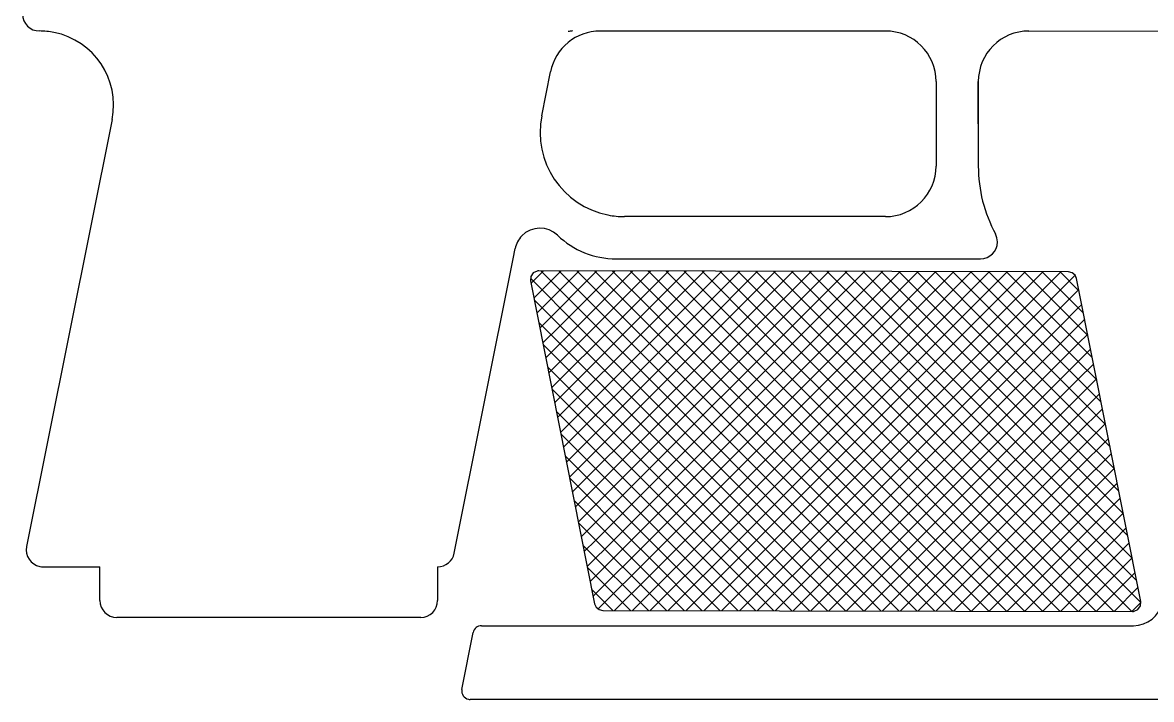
# Model space of a CAD drawing. Header units: millimetres. Extents: x -301 to 112, y -144 to 143.
# Drawn here: x -91.4 to 42.4, y -143.9 to -63.7 of the extents above; entities that cross this region are included whole.
import ezdxf

# ---------------------------------------------------------------- set-up
doc = ezdxf.new("R2010")
doc.units = ezdxf.units.MM
doc.header["$MEASUREMENT"] = 0
doc.layers.add('#Layer_1', color=7, linetype='Continuous')
doc.layers.add('Default', color=7, linetype='Continuous')

msp = doc.modelspace()

# ---------------------------------------------------------------- linework, layer by layer
at = {"layer": '#Layer_1', "lineweight": 25}
for points in [[(-80.7509, -75.2202), (-80.7509, -75.2202), (-90.874, -125.8355), (-90.874, -125.8355)], [(-88.9127, -128.2278), (-88.9127, -128.2278), (-82.192, -128.2278), (-82.192, -128.2278)]]:
    msp.add_open_spline(points, degree=3, dxfattribs=at)
at = {"layer": 'Default', "lineweight": 25}
for points in [[(-91.3525, -62.7279), (-91.3525, -63.8324), (-90.4568, -64.7278), (-89.3523, -64.7278)], [(-22.9398, -64.7316), (-25.7968, -64.7316), (-28.2566, -66.7483), (-28.8168, -69.5499)], [(-26.2126, -64.7278), (-26.3932, -64.7278), (-26.5727, -64.7522), (-26.7463, -64.8001)], [(10.8472, -64.7292), (10.8472, -64.7292), (-22.9398, -64.7316), (-22.9398, -64.7316)], [(10.8475, -64.7292), (10.8475, -64.7292), (10.8472, -64.7292), (10.8472, -64.7292)], [(16.8475, -70.7291), (16.8475, -67.4153), (14.1614, -64.7292), (10.8475, -64.7292)], [(10.8499, -64.7292), (10.8499, -64.7292), (10.8475, -64.7292), (10.8475, -64.7292)], [(27.8477, -64.7288), (24.5338, -64.7288), (21.8474, -67.4153), (21.8474, -70.7291)], [(27.8477, -64.7288), (27.8477, -64.7288), (103.8475, -64.7278), (103.8475, -64.7278)], [(-29.86, -74.7668), (-29.86, -74.7668), (-28.8168, -69.5499), (-28.8168, -69.5499)], [(-29.86, -74.7668), (-29.86, -74.7668), (-28.8168, -69.5499), (-28.8168, -69.5499)], [(16.8475, -70.7291), (16.8475, -70.7291), (16.8475, -80.7279), (16.8475, -80.7279)], [(21.8474, -75.7283), (21.8474, -75.7283), (21.8474, -70.7291), (21.8474, -70.7291)], [(21.8474, -70.7291), (21.8474, -70.7291), (21.8474, -80.7279), (21.8474, -80.7279)], [(10.8475, -86.7278), (14.1614, -86.7278), (16.8475, -84.0413), (16.8475, -80.7279)], [(21.8474, -80.7279), (21.8474, -83.5384), (22.544, -86.3051), (23.8741, -88.7811)], [(10.8475, -86.7278), (10.8475, -86.7278), (-20.0542, -86.7278), (-20.0542, -86.7278)], [(-27.9869, -88.9347), (-26.1241, -90.7269), (-23.6395, -91.7277), (-21.0543, -91.7277)], [(-33.2524, -91.7277), (-33.2524, -91.7277), (-33.0084, -90.5085), (-33.0084, -90.5085)], [(-40.2307, -126.62), (-40.2307, -126.62), (-33.2524, -91.7277), (-33.2524, -91.7277)], [(-21.0543, -91.7277), (-21.0543, -91.7277), (21.8818, -91.7277), (21.8818, -91.7277)], [(21.8818, -91.7277), (21.8818, -91.7277), (22.1123, -91.7277), (22.1123, -91.7277)], [(-42.192, -128.2278), (-41.2388, -128.2278), (-40.4178, -127.5549), (-40.2307, -126.62)], [(-82.192, -132.2279), (-82.192, -132.2279), (-82.192, -128.2278), (-82.192, -128.2278)], [(-42.192, -128.2278), (-42.192, -128.2278), (-42.192, -132.2279), (-42.192, -132.2279)], [(-82.192, -132.2279), (-82.192, -133.3324), (-81.2966, -134.2278), (-80.1921, -134.2278)], [(-44.1919, -134.2278), (-43.0874, -134.2278), (-42.192, -133.3324), (-42.192, -132.2279)], [(40.2335, -135.2151), (41.8816, -135.2151), (43.3007, -134.052), (43.6242, -132.4356)], [(-44.1919, -134.2278), (-44.1919, -134.2278), (-80.1921, -134.2278), (-80.1921, -134.2278)], [(-39.3226, -142.7526), (-39.3226, -142.7526), (-37.9759, -136.0192), (-37.9759, -136.0192)], [(-36.9954, -135.2151), (-37.4723, -135.2151), (-37.8826, -135.5517), (-37.9759, -136.0192)], [(-36.9954, -135.2151), (-36.9954, -135.2151), (40.2335, -135.2151), (40.2335, -135.2151)], [(99.7682, -143.9488), (99.7682, -143.9488), (-38.3421, -143.9488), (-38.3421, -143.9488)]]:
    msp.add_open_spline(points, degree=3, dxfattribs=at)
for points, knots in [([(-80.7509, -75.2202), (-79.8008, -70.4694), (-82.8817, -65.8481), (-87.6321, -64.898), (-87.6321, -64.898), (-88.1985, -64.785), (-88.7745, -64.7278), (-89.3523, -64.7278)], [0, 0, 0, 0, 0.33333333, 0.33333333, 0.33333333, 0.33333333, 1, 1, 1, 1]), ([(-29.86, -74.7668), (-30.9431, -80.1821), (-27.4312, -85.4504), (-22.0155, -86.5335), (-22.0155, -86.5335), (-21.3699, -86.6627), (-20.7129, -86.7278), (-20.0542, -86.7278)], [0, 0, 0, 0, 0.33333333, 0.33333333, 0.33333333, 0.33333333, 1, 1, 1, 1]), ([(-27.9869, -88.9347), (-29.181, -87.7862), (-31.0802, -87.8227), (-32.2288, -89.0168), (-32.2288, -89.0168), (-32.6257, -89.4295), (-32.8961, -89.9469), (-33.0084, -90.5085)], [0, 0, 0, 0, 0.33333333, 0.33333333, 0.33333333, 0.33333333, 1, 1, 1, 1]), ([(22.1123, -91.7277), (23.2171, -91.7277), (24.1125, -90.8323), (24.1125, -89.7278), (24.1125, -89.7278), (24.1125, -89.3974), (24.0305, -89.0722), (23.8741, -88.7811)], [0, 0, 0, 0, 0.33333333, 0.33333333, 0.33333333, 0.33333333, 1, 1, 1, 1]), ([(-30.201, -93.1571), (-30.201, -93.1571), (32.5168, -93.2663), (32.5168, -93.2663), (32.5168, -93.2663), (32.5168, -93.2663), (32.9619, -93.3715), (32.9619, -93.3715), (32.9619, -93.3715), (32.9619, -93.3715), (33.3067, -93.6553), (33.3067, -93.6553), (33.3067, -93.6553), (33.3067, -93.6553), (33.4959, -94.0717), (33.4959, -94.0717), (33.4959, -94.0717), (33.4959, -94.0717), (41.0775, -132.3278), (41.0775, -132.3278), (41.0775, -132.3278), (41.0775, -132.3278), (41.0417, -132.8493), (41.0417, -132.8493), (41.0417, -132.8493), (41.0417, -132.8493), (40.7596, -133.271), (40.7596, -133.271), (40.7596, -133.271), (40.7596, -133.271), (40.291, -133.5029), (40.291, -133.5029), (40.291, -133.5029), (40.291, -133.5029), (40.226, -133.5137), (40.226, -133.5137), (40.226, -133.5137), (40.226, -133.5137), (40.1606, -133.5201), (40.1606, -133.5201), (40.1606, -133.5201), (40.1606, -133.5201), (40.0947, -133.5222), (40.0947, -133.5222), (40.0947, -133.5222), (40.0947, -133.5222), (-22.6225, -133.413), (-22.6225, -133.413), (-22.6225, -133.413), (-22.6225, -133.413), (-23.0678, -133.3075), (-23.0678, -133.3075), (-23.0678, -133.3075), (-23.0678, -133.3075), (-23.4128, -133.0236), (-23.4128, -133.0236), (-23.4128, -133.0236), (-23.4128, -133.0236), (-23.6019, -132.6072), (-23.6019, -132.6072), (-23.6019, -132.6072), (-23.6019, -132.6072), (-31.1839, -94.3515), (-31.1839, -94.3515), (-31.1839, -94.3515), (-31.1839, -94.3515), (-31.148, -93.8297), (-31.148, -93.8297), (-31.148, -93.8297), (-31.148, -93.8297), (-30.8658, -93.4079), (-30.8658, -93.4079), (-30.8658, -93.4079), (-30.8658, -93.4079), (-30.3974, -93.176), (-30.3974, -93.176), (-30.3974, -93.176), (-30.3974, -93.176), (-30.3324, -93.1652), (-30.3324, -93.1652), (-30.3324, -93.1652), (-30.3324, -93.1652), (-30.267, -93.1589), (-30.267, -93.1589), (-30.267, -93.1589), (-30.267, -93.1589), (-30.201, -93.1571), (-30.201, -93.1571)], [0, 0, 0, 0, 0.04347826, 0.04347826, 0.04347826, 0.04347826, 0.08695652, 0.08695652, 0.08695652, 0.08695652, 0.13043478, 0.13043478, 0.13043478, 0.13043478, 0.17391304, 0.17391304, 0.17391304, 0.17391304, 0.2173913, 0.2173913, 0.2173913, 0.2173913, 0.26086957, 0.26086957, 0.26086957, 0.26086957, 0.30434783, 0.30434783, 0.30434783, 0.30434783, 0.34782609, 0.34782609, 0.34782609, 0.34782609, 0.39130435, 0.39130435, 0.39130435, 0.39130435, 0.43478261, 0.43478261, 0.43478261, 0.43478261, 0.47826087, 0.47826087, 0.47826087, 0.47826087, 0.52173913, 0.52173913, 0.52173913, 0.52173913, 0.56521739, 0.56521739, 0.56521739, 0.56521739, 0.60869565, 0.60869565, 0.60869565, 0.60869565, 0.65217391, 0.65217391, 0.65217391, 0.65217391, 0.69565217, 0.69565217, 0.69565217, 0.69565217, 0.73913043, 0.73913043, 0.73913043, 0.73913043, 0.7826087, 0.7826087, 0.7826087, 0.7826087, 0.82608696, 0.82608696, 0.82608696, 0.82608696, 0.86956522, 0.86956522, 0.86956522, 0.86956522, 0.91304348, 0.91304348, 0.91304348, 0.91304348, 1, 1, 1, 1]), ([(-90.874, -125.8355), (-91.0907, -126.9186), (-90.3882, -127.9722), (-89.3051, -128.1888), (-89.3051, -128.1888), (-89.1759, -128.2147), (-89.0447, -128.2278), (-88.9127, -128.2278)], [0, 0, 0, 0, 0.33333333, 0.33333333, 0.33333333, 0.33333333, 1, 1, 1, 1]), ([(-39.3226, -142.7526), (-39.4311, -143.2942), (-39.0797, -143.821), (-38.5382, -143.9292), (-38.5382, -143.9292), (-38.4738, -143.9422), (-38.4079, -143.9488), (-38.3421, -143.9488)], [0, 0, 0, 0, 0.33333333, 0.33333333, 0.33333333, 0.33333333, 1, 1, 1, 1])]:
    msp.add_open_spline(points, degree=3, knots=knots, dxfattribs=at)
at = {"layer": 'Default', "color": 250, "lineweight": 9}
for points in [[(-29.6574, -93.158), (-29.6574, -93.158), (-31.1288, -94.6294), (-31.1288, -94.6294)], [(-27.5445, -93.1617), (-27.5445, -93.1617), (-30.7787, -96.3959), (-30.7787, -96.3959)], [(-25.4314, -93.1654), (-25.4314, -93.1654), (-30.4286, -98.1625), (-30.4286, -98.1625)], [(-29.9612, -93.1575), (-29.9612, -93.1575), (-23.459, -99.6597), (-23.459, -99.6597)], [(-23.3184, -93.1691), (-23.3184, -93.1691), (-29.8091, -99.6597), (-29.8091, -99.6597)], [(-27.8408, -93.1612), (-27.8408, -93.1612), (-21.3423, -99.6597), (-21.3423, -99.6597)], [(-21.2057, -93.1728), (-21.2057, -93.1728), (-27.6925, -99.6597), (-27.6925, -99.6597)], [(-25.7205, -93.1649), (-25.7205, -93.1649), (-19.2256, -99.6597), (-19.2256, -99.6597)], [(-19.0924, -93.1764), (-19.0924, -93.1764), (-25.5756, -99.6597), (-25.5756, -99.6597)], [(-23.6001, -93.1686), (-23.6001, -93.1686), (-17.109, -99.6597), (-17.109, -99.6597)], [(-17.109, -93.3094), (-17.109, -93.3094), (-23.459, -99.6597), (-23.459, -99.6597)], [(-21.48, -93.1723), (-21.48, -93.1723), (-17.109, -97.5433), (-17.109, -97.5433)], [(-19.3596, -93.176), (-19.3596, -93.176), (-17.109, -95.4266), (-17.109, -95.4266)], [(-17.2393, -93.1797), (-17.2393, -93.1797), (-17.109, -93.31), (-17.109, -93.31)], [(-16.979, -93.1801), (-16.979, -93.1801), (-17.109, -93.3101), (-17.109, -93.3101)], [(-14.8661, -93.1838), (-14.8661, -93.1838), (-17.109, -95.4267), (-17.109, -95.4267)], [(-12.7532, -93.1875), (-12.7532, -93.1875), (-17.109, -97.5433), (-17.109, -97.5433)], [(-10.6404, -93.1912), (-10.6404, -93.1912), (-17.109, -99.6597), (-17.109, -99.6597)], [(-17.109, -93.3094), (-17.109, -93.3094), (-10.759, -99.6597), (-10.759, -99.6597)], [(-15.1183, -93.1834), (-15.1183, -93.1834), (-8.6423, -99.6597), (-8.6423, -99.6597)], [(-8.5274, -93.1948), (-8.5274, -93.1948), (-14.9923, -99.6597), (-14.9923, -99.6597)], [(-12.9981, -93.1871), (-12.9981, -93.1871), (-6.5256, -99.6597), (-6.5256, -99.6597)], [(-6.4144, -93.1985), (-6.4144, -93.1985), (-12.8756, -99.6597), (-12.8756, -99.6597)], [(-10.8781, -93.1907), (-10.8781, -93.1907), (-4.409, -99.6597), (-4.409, -99.6597)], [(-4.3015, -93.2022), (-4.3015, -93.2022), (-10.759, -99.6597), (-10.759, -99.6597)], [(-8.7576, -93.1944), (-8.7576, -93.1944), (-2.2923, -99.6597), (-2.2923, -99.6597)], [(-2.1885, -93.2059), (-2.1885, -93.2059), (-8.6423, -99.6597), (-8.6423, -99.6597)], [(-6.6372, -93.1981), (-6.6372, -93.1981), (-0.1755, -99.6597), (-0.1755, -99.6597)], [(-0.0754, -93.2095), (-0.0754, -93.2095), (-6.5256, -99.6597), (-6.5256, -99.6597)], [(-4.5168, -93.2018), (-4.5168, -93.2018), (1.9411, -99.6597), (1.9411, -99.6597)], [(2.0375, -93.2132), (2.0375, -93.2132), (-4.409, -99.6597), (-4.409, -99.6597)], [(-2.3964, -93.2055), (-2.3964, -93.2055), (4.0578, -99.6597), (4.0578, -99.6597)], [(4.1503, -93.2169), (4.1503, -93.2169), (-2.2923, -99.6597), (-2.2923, -99.6597)], [(-0.2761, -93.2092), (-0.2761, -93.2092), (6.1744, -99.6597), (6.1744, -99.6597)], [(6.2636, -93.2206), (6.2636, -93.2206), (-0.1755, -99.6597), (-0.1755, -99.6597)], [(1.8443, -93.2129), (1.8443, -93.2129), (8.2911, -99.6597), (8.2911, -99.6597)], [(8.2911, -93.3094), (8.2911, -93.3094), (1.9411, -99.6597), (1.9411, -99.6597)], [(3.9644, -93.2166), (3.9644, -93.2166), (8.2911, -97.5433), (8.2911, -97.5433)], [(6.0848, -93.2203), (6.0848, -93.2203), (8.2911, -95.4266), (8.2911, -95.4266)], [(8.205, -93.224), (8.205, -93.224), (8.2911, -93.3101), (8.2911, -93.3101)], [(8.3769, -93.2242), (8.3769, -93.2242), (8.2911, -93.3101), (8.2911, -93.3101)], [(10.4898, -93.2279), (10.4898, -93.2279), (8.2911, -95.4266), (8.2911, -95.4266)], [(12.6028, -93.2316), (12.6028, -93.2316), (8.2911, -97.5433), (8.2911, -97.5433)], [(14.7156, -93.2353), (14.7156, -93.2353), (8.2911, -99.6597), (8.2911, -99.6597)], [(8.2911, -93.3095), (8.2911, -93.3095), (14.6411, -99.6597), (14.6411, -99.6597)], [(10.3261, -93.2276), (10.3261, -93.2276), (16.7578, -99.6597), (16.7578, -99.6597)], [(16.8286, -93.239), (16.8286, -93.239), (10.4078, -99.6597), (10.4078, -99.6597)], [(12.4461, -93.2313), (12.4461, -93.2313), (18.8744, -99.6597), (18.8744, -99.6597)], [(18.9415, -93.2427), (18.9415, -93.2427), (12.5244, -99.6597), (12.5244, -99.6597)], [(14.5663, -93.235), (14.5663, -93.235), (20.9911, -99.6597), (20.9911, -99.6597)], [(21.0545, -93.2463), (21.0545, -93.2463), (14.6411, -99.6597), (14.6411, -99.6597)], [(16.6867, -93.2387), (16.6867, -93.2387), (23.1078, -99.6597), (23.1078, -99.6597)], [(23.1675, -93.25), (23.1675, -93.25), (16.7578, -99.6597), (16.7578, -99.6597)], [(18.8072, -93.2424), (18.8072, -93.2424), (25.2246, -99.6597), (25.2246, -99.6597)], [(25.2805, -93.2537), (25.2805, -93.2537), (18.8744, -99.6597), (18.8744, -99.6597)], [(20.9277, -93.2461), (20.9277, -93.2461), (27.3413, -99.6597), (27.3413, -99.6597)], [(27.3935, -93.2574), (27.3935, -93.2574), (20.9911, -99.6597), (20.9911, -99.6597)], [(23.048, -93.2498), (23.048, -93.2498), (29.458, -99.6597), (29.458, -99.6597)], [(29.5063, -93.2611), (29.5063, -93.2611), (23.1078, -99.6597), (23.1078, -99.6597)], [(25.1683, -93.2535), (25.1683, -93.2535), (31.5746, -99.6597), (31.5746, -99.6597)], [(31.6196, -93.2647), (31.6196, -93.2647), (25.2246, -99.6597), (25.2246, -99.6597)], [(27.2887, -93.2572), (27.2887, -93.2572), (33.6913, -99.6597), (33.6913, -99.6597)], [(29.4089, -93.2609), (29.4089, -93.2609), (33.6913, -97.5433), (33.6913, -97.5433)], [(31.5292, -93.2646), (31.5292, -93.2646), (33.6913, -95.4267), (33.6913, -95.4267)], [(-31.1646, -94.0708), (-31.1646, -94.0708), (-25.5756, -99.6597), (-25.5756, -99.6597)], [(33.3188, -93.6819), (33.3188, -93.6819), (27.3413, -99.6597), (27.3413, -99.6597)], [(-17.109, -95.4261), (-17.109, -95.4261), (-21.3423, -99.6597), (-21.3423, -99.6597)], [(-17.109, -95.4263), (-17.109, -95.4263), (-12.8756, -99.6597), (-12.8756, -99.6597)], [(8.2911, -95.4261), (8.2911, -95.4261), (4.0578, -99.6597), (4.0578, -99.6597)], [(8.2911, -95.4263), (8.2911, -95.4263), (12.5244, -99.6597), (12.5244, -99.6597)], [(33.6913, -95.4261), (33.6913, -95.4261), (29.458, -99.6597), (29.458, -99.6597)], [(33.7523, -95.3656), (33.7523, -95.3656), (33.6913, -95.4266), (33.6913, -95.4266)], [(33.6913, -95.4263), (33.6913, -95.4263), (33.7824, -95.5174), (33.7824, -95.5174)], [(-30.7348, -96.6174), (-30.7348, -96.6174), (-27.6925, -99.6597), (-27.6925, -99.6597)], [(-17.109, -97.5428), (-17.109, -97.5428), (-19.2256, -99.6597), (-19.2256, -99.6597)], [(-17.109, -97.543), (-17.109, -97.543), (-14.9923, -99.6597), (-14.9923, -99.6597)], [(8.2911, -97.5428), (8.2911, -97.5428), (6.1744, -99.6597), (6.1744, -99.6597)], [(8.2911, -97.543), (8.2911, -97.543), (10.4078, -99.6597), (10.4078, -99.6597)], [(33.6913, -97.5428), (33.6913, -97.5428), (31.5746, -99.6597), (31.5746, -99.6597)], [(34.1024, -97.1322), (34.1024, -97.1322), (33.6913, -97.5433), (33.6913, -97.5433)], [(33.6913, -97.543), (33.6913, -97.543), (34.3056, -98.1573), (34.3056, -98.1573)], [(34.4525, -98.8985), (34.4525, -98.8985), (33.6913, -99.6597), (33.6913, -99.6597)], [(-30.2117, -99.2571), (-30.2117, -99.2571), (-29.8091, -99.6597), (-29.8091, -99.6597)], [(-29.8091, -99.6597), (-29.8091, -99.6597), (-30.0785, -99.9291), (-30.0785, -99.9291)], [(-29.8091, -99.6597), (-29.8091, -99.6597), (-17.109, -112.3604), (-17.109, -112.3604)], [(-27.6925, -99.6597), (-27.6925, -99.6597), (-29.7284, -101.6956), (-29.7284, -101.6956)], [(-25.5756, -99.6597), (-25.5756, -99.6597), (-29.3782, -103.4623), (-29.3782, -103.4623)], [(-23.459, -99.6597), (-23.459, -99.6597), (-29.0281, -105.2289), (-29.0281, -105.2289)], [(-21.3423, -99.6597), (-21.3423, -99.6597), (-28.678, -106.9954), (-28.678, -106.9954)], [(-19.2256, -99.6597), (-19.2256, -99.6597), (-28.3279, -108.762), (-28.3279, -108.762)], [(-17.109, -99.6597), (-17.109, -99.6597), (-27.9778, -110.5284), (-27.9778, -110.5284)], [(-27.6925, -99.6597), (-27.6925, -99.6597), (-17.109, -110.2437), (-17.109, -110.2437)], [(-25.5756, -99.6597), (-25.5756, -99.6597), (-17.109, -108.1267), (-17.109, -108.1267)], [(-23.459, -99.6597), (-23.459, -99.6597), (-17.109, -106.0102), (-17.109, -106.0102)], [(-21.3423, -99.6597), (-21.3423, -99.6597), (-17.109, -103.8936), (-17.109, -103.8936)], [(-19.2256, -99.6597), (-19.2256, -99.6597), (-17.109, -101.7768), (-17.109, -101.7768)], [(-17.109, -99.6597), (-17.109, -99.6597), (8.2911, -125.0597), (8.2911, -125.0597)], [(8.2911, -99.6597), (8.2911, -99.6597), (-17.109, -125.0597), (-17.109, -125.0597)], [(6.1744, -99.6597), (6.1744, -99.6597), (-17.109, -122.9433), (-17.109, -122.9433)], [(4.0578, -99.6597), (4.0578, -99.6597), (-17.109, -120.8267), (-17.109, -120.8267)], [(1.9411, -99.6597), (1.9411, -99.6597), (-17.109, -118.7101), (-17.109, -118.7101)], [(-0.1755, -99.6597), (-0.1755, -99.6597), (-17.109, -116.5932), (-17.109, -116.5932)], [(-2.2923, -99.6597), (-2.2923, -99.6597), (-17.109, -114.4765), (-17.109, -114.4765)], [(-4.409, -99.6597), (-4.409, -99.6597), (-17.109, -112.3602), (-17.109, -112.3602)], [(-6.5256, -99.6597), (-6.5256, -99.6597), (-17.109, -110.2436), (-17.109, -110.2436)], [(-8.6423, -99.6597), (-8.6423, -99.6597), (-17.109, -108.1271), (-17.109, -108.1271)], [(-10.759, -99.6597), (-10.759, -99.6597), (-17.109, -106.0102), (-17.109, -106.0102)], [(-12.8756, -99.6597), (-12.8756, -99.6597), (-17.109, -103.8933), (-17.109, -103.8933)], [(-14.9923, -99.6597), (-14.9923, -99.6597), (-17.109, -101.7766), (-17.109, -101.7766)], [(-14.9923, -99.6597), (-14.9923, -99.6597), (8.2911, -122.9433), (8.2911, -122.9433)], [(-12.8756, -99.6597), (-12.8756, -99.6597), (8.2911, -120.8266), (8.2911, -120.8266)], [(-10.759, -99.6597), (-10.759, -99.6597), (8.2911, -118.7101), (8.2911, -118.7101)], [(-8.6423, -99.6597), (-8.6423, -99.6597), (8.2911, -116.593), (8.2911, -116.593)], [(-6.5256, -99.6597), (-6.5256, -99.6597), (8.2911, -114.4767), (8.2911, -114.4767)], [(-4.409, -99.6597), (-4.409, -99.6597), (8.2911, -112.3604), (8.2911, -112.3604)], [(-2.2923, -99.6597), (-2.2923, -99.6597), (8.2911, -110.2436), (8.2911, -110.2436)], [(-0.1755, -99.6597), (-0.1755, -99.6597), (8.2911, -108.1267), (8.2911, -108.1267)], [(1.9411, -99.6597), (1.9411, -99.6597), (8.2911, -106.0103), (8.2911, -106.0103)], [(4.0578, -99.6597), (4.0578, -99.6597), (8.2911, -103.8936), (8.2911, -103.8936)], [(6.1744, -99.6597), (6.1744, -99.6597), (8.2911, -101.7768), (8.2911, -101.7768)], [(8.2911, -99.6597), (8.2911, -99.6597), (33.6913, -125.0597), (33.6913, -125.0597)], [(33.6913, -99.6597), (33.6913, -99.6597), (8.2911, -125.0597), (8.2911, -125.0597)], [(31.5746, -99.6597), (31.5746, -99.6597), (8.2911, -122.9433), (8.2911, -122.9433)], [(29.458, -99.6597), (29.458, -99.6597), (8.2911, -120.8266), (8.2911, -120.8266)], [(27.3413, -99.6597), (27.3413, -99.6597), (8.2911, -118.7101), (8.2911, -118.7101)], [(25.2246, -99.6597), (25.2246, -99.6597), (8.2911, -116.5932), (8.2911, -116.5932)], [(23.1078, -99.6597), (23.1078, -99.6597), (8.2911, -114.4765), (8.2911, -114.4765)], [(20.9911, -99.6597), (20.9911, -99.6597), (8.2911, -112.3602), (8.2911, -112.3602)], [(18.8744, -99.6597), (18.8744, -99.6597), (8.2911, -110.2435), (8.2911, -110.2435)], [(16.7578, -99.6597), (16.7578, -99.6597), (8.2911, -108.1271), (8.2911, -108.1271)], [(14.6411, -99.6597), (14.6411, -99.6597), (8.2911, -106.0101), (8.2911, -106.0101)], [(12.5244, -99.6597), (12.5244, -99.6597), (8.2911, -103.8933), (8.2911, -103.8933)], [(10.4078, -99.6597), (10.4078, -99.6597), (8.2911, -101.7766), (8.2911, -101.7766)], [(10.4078, -99.6597), (10.4078, -99.6597), (33.6913, -122.9433), (33.6913, -122.9433)], [(12.5244, -99.6597), (12.5244, -99.6597), (33.6913, -120.8267), (33.6913, -120.8267)], [(14.6411, -99.6597), (14.6411, -99.6597), (33.6913, -118.7101), (33.6913, -118.7101)], [(16.7578, -99.6597), (16.7578, -99.6597), (33.6913, -116.593), (33.6913, -116.593)], [(18.8744, -99.6597), (18.8744, -99.6597), (33.6913, -114.4767), (33.6913, -114.4767)], [(20.9911, -99.6597), (20.9911, -99.6597), (33.6913, -112.3604), (33.6913, -112.3604)], [(23.1078, -99.6597), (23.1078, -99.6597), (33.6913, -110.2437), (33.6913, -110.2437)], [(25.2246, -99.6597), (25.2246, -99.6597), (33.6913, -108.1267), (33.6913, -108.1267)], [(27.3413, -99.6597), (27.3413, -99.6597), (33.6913, -106.0103), (33.6913, -106.0103)], [(29.458, -99.6597), (29.458, -99.6597), (33.6913, -103.8936), (33.6913, -103.8936)], [(31.5746, -99.6597), (31.5746, -99.6597), (33.6913, -101.7768), (33.6913, -101.7768)], [(33.6913, -99.6597), (33.6913, -99.6597), (34.8287, -100.7971), (34.8287, -100.7971)], [(34.8026, -100.6652), (34.8026, -100.6652), (33.6913, -101.7766), (33.6913, -101.7766)], [(-29.6885, -101.897), (-29.6885, -101.897), (-17.109, -114.4766), (-17.109, -114.4766)], [(-17.109, -101.7764), (-17.109, -101.7764), (-27.6277, -112.295), (-27.6277, -112.295)], [(-17.109, -101.7764), (-17.109, -101.7764), (6.1744, -125.0597), (6.1744, -125.0597)], [(8.2911, -101.7764), (8.2911, -101.7764), (-14.9923, -125.0597), (-14.9923, -125.0597)], [(8.2911, -101.7764), (8.2911, -101.7764), (31.5746, -125.0597), (31.5746, -125.0597)], [(33.6913, -101.7764), (33.6913, -101.7764), (10.4078, -125.0597), (10.4078, -125.0597)], [(33.6913, -101.7764), (33.6913, -101.7764), (35.3519, -103.437), (35.3519, -103.437)], [(35.1527, -102.4318), (35.1527, -102.4318), (33.6913, -103.8933), (33.6913, -103.8933)], [(-17.109, -103.893), (-17.109, -103.893), (-27.2776, -114.0615), (-27.2776, -114.0615)], [(-17.109, -103.8929), (-17.109, -103.8929), (4.0578, -125.0597), (4.0578, -125.0597)], [(8.2911, -103.893), (8.2911, -103.893), (-12.8756, -125.0597), (-12.8756, -125.0597)], [(8.2911, -103.893), (8.2911, -103.893), (29.458, -125.0597), (29.458, -125.0597)], [(33.6913, -103.8929), (33.6913, -103.8929), (12.5244, -125.0597), (12.5244, -125.0597)], [(33.6913, -103.893), (33.6913, -103.893), (35.875, -106.0767), (35.875, -106.0767)], [(35.5028, -104.1985), (35.5028, -104.1985), (33.6913, -106.0101), (33.6913, -106.0101)], [(-29.1653, -104.5369), (-29.1653, -104.5369), (-17.109, -116.593), (-17.109, -116.593)], [(-17.109, -106.0097), (-17.109, -106.0097), (-26.9274, -115.8281), (-26.9274, -115.8281)], [(-17.109, -106.0096), (-17.109, -106.0096), (1.9411, -125.0597), (1.9411, -125.0597)], [(8.2911, -106.0096), (8.2911, -106.0096), (-10.759, -125.0597), (-10.759, -125.0597)], [(8.2911, -106.0096), (8.2911, -106.0096), (27.3413, -125.0597), (27.3413, -125.0597)], [(33.6913, -106.0096), (33.6913, -106.0096), (14.6411, -125.0597), (14.6411, -125.0597)], [(35.8529, -105.9653), (35.8529, -105.9653), (33.6913, -108.1271), (33.6913, -108.1271)], [(33.6913, -106.0097), (33.6913, -106.0097), (36.3982, -108.7166), (36.3982, -108.7166)], [(-28.6421, -107.1768), (-28.6421, -107.1768), (-17.109, -118.71), (-17.109, -118.71)], [(-17.109, -108.1263), (-17.109, -108.1263), (-26.5773, -117.5946), (-26.5773, -117.5946)], [(-17.109, -108.1265), (-17.109, -108.1265), (-0.1755, -125.0597), (-0.1755, -125.0597)], [(8.2911, -108.1263), (8.2911, -108.1263), (-8.6423, -125.0597), (-8.6423, -125.0597)], [(8.2911, -108.1265), (8.2911, -108.1265), (25.2246, -125.0597), (25.2246, -125.0597)], [(33.6913, -108.1263), (33.6913, -108.1263), (16.7578, -125.0597), (16.7578, -125.0597)], [(36.203, -107.7316), (36.203, -107.7316), (33.6913, -110.2435), (33.6913, -110.2435)], [(33.6913, -108.1265), (33.6913, -108.1265), (36.9214, -111.3565), (36.9214, -111.3565)], [(36.5531, -109.4982), (36.5531, -109.4982), (33.6913, -112.3602), (33.6913, -112.3602)], [(-28.1189, -109.8167), (-28.1189, -109.8167), (-17.109, -120.8266), (-17.109, -120.8266)], [(-17.109, -110.2431), (-17.109, -110.2431), (-26.2272, -119.3612), (-26.2272, -119.3612)], [(-17.109, -110.2432), (-17.109, -110.2432), (-2.2923, -125.0597), (-2.2923, -125.0597)], [(8.2911, -110.243), (8.2911, -110.243), (-6.5256, -125.0597), (-6.5256, -125.0597)], [(8.2911, -110.2432), (8.2911, -110.2432), (23.1078, -125.0597), (23.1078, -125.0597)], [(33.6913, -110.243), (33.6913, -110.243), (18.8744, -125.0597), (18.8744, -125.0597)], [(33.6913, -110.2432), (33.6913, -110.2432), (37.4446, -113.9964), (37.4446, -113.9964)], [(36.9032, -111.2646), (36.9032, -111.2646), (33.6913, -114.4765), (33.6913, -114.4765)], [(-27.5956, -112.4566), (-27.5956, -112.4566), (-17.109, -122.9433), (-17.109, -122.9433)], [(-17.109, -112.3597), (-17.109, -112.3597), (-25.8771, -121.1277), (-25.8771, -121.1277)], [(-17.109, -112.3599), (-17.109, -112.3599), (-4.409, -125.0597), (-4.409, -125.0597)], [(8.2911, -112.3597), (8.2911, -112.3597), (-4.409, -125.0597), (-4.409, -125.0597)], [(8.2911, -112.3599), (8.2911, -112.3599), (20.9911, -125.0597), (20.9911, -125.0597)], [(33.6913, -112.3597), (33.6913, -112.3597), (20.9911, -125.0597), (20.9911, -125.0597)], [(33.6913, -112.3599), (33.6913, -112.3599), (37.9677, -116.6363), (37.9677, -116.6363)], [(37.2533, -113.0312), (37.2533, -113.0312), (33.6913, -116.5932), (33.6913, -116.5932)], [(-17.109, -114.476), (-17.109, -114.476), (-25.527, -122.8942), (-25.527, -122.8942)], [(-17.109, -114.4761), (-17.109, -114.4761), (-6.5256, -125.0597), (-6.5256, -125.0597)], [(8.2911, -114.476), (8.2911, -114.476), (-2.2923, -125.0597), (-2.2923, -125.0597)], [(8.2911, -114.4762), (8.2911, -114.4762), (18.8744, -125.0597), (18.8744, -125.0597)], [(33.6913, -114.476), (33.6913, -114.476), (23.1078, -125.0597), (23.1078, -125.0597)], [(33.6913, -114.4762), (33.6913, -114.4762), (38.4909, -119.2759), (38.4909, -119.2759)], [(37.6034, -114.7979), (37.6034, -114.7979), (33.6913, -118.71), (33.6913, -118.71)], [(-27.0725, -115.0963), (-27.0725, -115.0963), (-17.109, -125.0597), (-17.109, -125.0597)], [(-17.109, -116.593), (-17.109, -116.593), (-25.1768, -124.6609), (-25.1768, -124.6609)], [(-17.109, -116.5926), (-17.109, -116.5926), (-8.6423, -125.0597), (-8.6423, -125.0597)], [(8.2911, -116.593), (8.2911, -116.593), (-0.1755, -125.0597), (-0.1755, -125.0597)], [(8.2911, -116.5926), (8.2911, -116.5926), (16.7578, -125.0597), (16.7578, -125.0597)], [(33.6913, -116.593), (33.6913, -116.593), (25.2246, -125.0597), (25.2246, -125.0597)], [(37.9535, -116.5644), (37.9535, -116.5644), (33.6913, -120.8266), (33.6913, -120.8266)], [(33.6913, -116.5926), (33.6913, -116.5926), (39.014, -121.9155), (39.014, -121.9155)], [(-26.5493, -117.7361), (-26.5493, -117.7361), (-19.2256, -125.0597), (-19.2256, -125.0597)], [(-17.109, -118.7094), (-17.109, -118.7094), (-23.459, -125.0597), (-23.459, -125.0597)], [(-17.109, -118.7094), (-17.109, -118.7094), (-10.759, -125.0597), (-10.759, -125.0597)], [(8.2911, -118.7094), (8.2911, -118.7094), (1.9411, -125.0597), (1.9411, -125.0597)], [(8.2911, -118.7095), (8.2911, -118.7095), (14.6411, -125.0597), (14.6411, -125.0597)], [(33.6913, -118.7094), (33.6913, -118.7094), (27.3413, -125.0597), (27.3413, -125.0597)], [(38.3036, -118.331), (38.3036, -118.331), (33.6913, -122.9433), (33.6913, -122.9433)], [(33.6913, -118.7095), (33.6913, -118.7095), (39.5372, -124.5556), (39.5372, -124.5556)], [(38.6537, -120.0974), (38.6537, -120.0974), (33.6913, -125.0597), (33.6913, -125.0597)], [(-26.0261, -120.3759), (-26.0261, -120.3759), (-21.3423, -125.0597), (-21.3423, -125.0597)], [(-17.109, -120.8261), (-17.109, -120.8261), (-21.3423, -125.0597), (-21.3423, -125.0597)], [(-17.109, -120.8263), (-17.109, -120.8263), (-12.8756, -125.0597), (-12.8756, -125.0597)], [(8.2911, -120.8261), (8.2911, -120.8261), (4.0578, -125.0597), (4.0578, -125.0597)], [(8.2911, -120.8263), (8.2911, -120.8263), (12.5244, -125.0597), (12.5244, -125.0597)], [(33.6913, -120.8261), (33.6913, -120.8261), (29.458, -125.0597), (29.458, -125.0597)], [(33.6913, -120.8263), (33.6913, -120.8263), (37.9246, -125.0597), (37.9246, -125.0597)], [(-17.109, -122.9428), (-17.109, -122.9428), (-19.2256, -125.0597), (-19.2256, -125.0597)], [(-17.109, -122.943), (-17.109, -122.943), (-14.9923, -125.0597), (-14.9923, -125.0597)], [(8.2911, -122.9428), (8.2911, -122.9428), (6.1744, -125.0597), (6.1744, -125.0597)], [(8.2911, -122.943), (8.2911, -122.943), (10.4078, -125.0597), (10.4078, -125.0597)], [(33.6913, -122.9428), (33.6913, -122.9428), (31.5746, -125.0597), (31.5746, -125.0597)], [(33.6913, -122.943), (33.6913, -122.943), (35.808, -125.0597), (35.808, -125.0597)], [(39.0038, -121.864), (39.0038, -121.864), (35.808, -125.0597), (35.808, -125.0597)], [(-25.5029, -123.0158), (-25.5029, -123.0158), (-23.459, -125.0597), (-23.459, -125.0597)], [(39.3539, -123.6305), (39.3539, -123.6305), (37.9246, -125.0597), (37.9246, -125.0597)], [(-24.9797, -125.6556), (-24.9797, -125.6556), (-17.2132, -133.4224), (-17.2132, -133.4224)], [(-23.459, -125.0597), (-23.459, -125.0597), (-24.8267, -126.4274), (-24.8267, -126.4274)], [(-21.3423, -125.0597), (-21.3423, -125.0597), (-24.4766, -128.194), (-24.4766, -128.194)], [(-19.2256, -125.0597), (-19.2256, -125.0597), (-24.1265, -129.9606), (-24.1265, -129.9606)], [(-17.109, -125.0597), (-17.109, -125.0597), (-23.7763, -131.727), (-23.7763, -131.727)], [(-23.459, -125.0597), (-23.459, -125.0597), (-17.109, -131.4102), (-17.109, -131.4102)], [(-21.3423, -125.0597), (-21.3423, -125.0597), (-17.109, -129.2936), (-17.109, -129.2936)], [(-19.2256, -125.0597), (-19.2256, -125.0597), (-17.109, -127.1768), (-17.109, -127.1768)], [(-17.109, -125.0597), (-17.109, -125.0597), (-8.7315, -133.4372), (-8.7315, -133.4372)], [(-10.759, -125.0597), (-10.759, -125.0597), (-17.109, -131.4102), (-17.109, -131.4102)], [(-12.8756, -125.0597), (-12.8756, -125.0597), (-17.109, -129.2933), (-17.109, -129.2933)], [(-14.9923, -125.0597), (-14.9923, -125.0597), (-17.109, -127.1766), (-17.109, -127.1766)], [(-8.6423, -125.0597), (-8.6423, -125.0597), (-17.0047, -133.4228), (-17.0047, -133.4228)], [(-14.9923, -125.0597), (-14.9923, -125.0597), (-6.6112, -133.4409), (-6.6112, -133.4409)], [(-6.5256, -125.0597), (-6.5256, -125.0597), (-14.892, -133.4265), (-14.892, -133.4265)], [(-12.8756, -125.0597), (-12.8756, -125.0597), (-4.4908, -133.4446), (-4.4908, -133.4446)], [(-4.409, -125.0597), (-4.409, -125.0597), (-12.7791, -133.4301), (-12.7791, -133.4301)], [(-10.759, -125.0597), (-10.759, -125.0597), (-2.3706, -133.4482), (-2.3706, -133.4482)], [(-2.2923, -125.0597), (-2.2923, -125.0597), (-10.6664, -133.4338), (-10.6664, -133.4338)], [(-8.6423, -125.0597), (-8.6423, -125.0597), (-0.25, -133.4519), (-0.25, -133.4519)], [(-0.1755, -125.0597), (-0.1755, -125.0597), (-8.5533, -133.4375), (-8.5533, -133.4375)], [(-6.5256, -125.0597), (-6.5256, -125.0597), (1.8702, -133.4556), (1.8702, -133.4556)], [(1.9411, -125.0597), (1.9411, -125.0597), (-6.4402, -133.4412), (-6.4402, -133.4412)], [(-4.409, -125.0597), (-4.409, -125.0597), (3.9902, -133.4593), (3.9902, -133.4593)], [(4.0578, -125.0597), (4.0578, -125.0597), (-4.3273, -133.4448), (-4.3273, -133.4448)], [(-2.2923, -125.0597), (-2.2923, -125.0597), (6.1106, -133.463), (6.1106, -133.463)], [(6.1744, -125.0597), (6.1744, -125.0597), (-2.2144, -133.4485), (-2.2144, -133.4485)], [(-0.1755, -125.0597), (-0.1755, -125.0597), (8.2311, -133.4667), (8.2311, -133.4667)], [(8.2911, -125.0597), (8.2911, -125.0597), (-0.1014, -133.4522), (-0.1014, -133.4522)], [(1.9411, -125.0597), (1.9411, -125.0597), (8.2911, -131.4103), (8.2911, -131.4103)], [(4.0578, -125.0597), (4.0578, -125.0597), (8.2911, -129.2936), (8.2911, -129.2936)], [(6.1744, -125.0597), (6.1744, -125.0597), (8.2911, -127.1768), (8.2911, -127.1768)], [(8.2911, -125.0597), (8.2911, -125.0597), (16.713, -133.4815), (16.713, -133.4815)], [(14.6411, -125.0597), (14.6411, -125.0597), (8.2911, -131.4101), (8.2911, -131.4101)], [(12.5244, -125.0597), (12.5244, -125.0597), (8.2911, -129.2933), (8.2911, -129.2933)], [(10.4078, -125.0597), (10.4078, -125.0597), (8.2911, -127.1766), (8.2911, -127.1766)], [(16.7578, -125.0597), (16.7578, -125.0597), (8.3513, -133.4669), (8.3513, -133.4669)], [(10.4078, -125.0597), (10.4078, -125.0597), (18.8333, -133.4852), (18.8333, -133.4852)], [(18.8744, -125.0597), (18.8744, -125.0597), (10.4639, -133.4706), (10.4639, -133.4706)], [(12.5244, -125.0597), (12.5244, -125.0597), (20.9535, -133.4889), (20.9535, -133.4889)], [(20.9911, -125.0597), (20.9911, -125.0597), (12.5768, -133.4743), (12.5768, -133.4743)], [(14.6411, -125.0597), (14.6411, -125.0597), (23.0739, -133.4926), (23.0739, -133.4926)], [(23.1078, -125.0597), (23.1078, -125.0597), (14.6896, -133.478), (14.6896, -133.478)], [(16.7578, -125.0597), (16.7578, -125.0597), (25.1945, -133.4963), (25.1945, -133.4963)], [(25.2246, -125.0597), (25.2246, -125.0597), (16.8027, -133.4816), (16.8027, -133.4816)], [(18.8744, -125.0597), (18.8744, -125.0597), (27.3146, -133.5), (27.3146, -133.5)], [(27.3413, -125.0597), (27.3413, -125.0597), (18.9158, -133.4853), (18.9158, -133.4853)], [(20.9911, -125.0597), (20.9911, -125.0597), (29.4348, -133.5037), (29.4348, -133.5037)], [(29.458, -125.0597), (29.458, -125.0597), (21.0287, -133.489), (21.0287, -133.489)], [(23.1078, -125.0597), (23.1078, -125.0597), (31.5551, -133.5074), (31.5551, -133.5074)], [(31.5746, -125.0597), (31.5746, -125.0597), (23.1416, -133.4927), (23.1416, -133.4927)], [(25.2246, -125.0597), (25.2246, -125.0597), (33.6757, -133.5111), (33.6757, -133.5111)], [(33.6913, -125.0597), (33.6913, -125.0597), (25.2545, -133.4964), (25.2545, -133.4964)], [(27.3413, -125.0597), (27.3413, -125.0597), (33.6913, -131.4103), (33.6913, -131.4103)], [(29.458, -125.0597), (29.458, -125.0597), (33.6913, -129.2936), (33.6913, -129.2936)], [(31.5746, -125.0597), (31.5746, -125.0597), (33.6913, -127.1768), (33.6913, -127.1768)], [(33.6913, -125.0597), (33.6913, -125.0597), (41.0699, -132.4383), (41.0699, -132.4383)], [(37.9246, -125.0597), (37.9246, -125.0597), (33.6913, -129.2933), (33.6913, -129.2933)], [(35.808, -125.0597), (35.808, -125.0597), (33.6913, -127.1766), (33.6913, -127.1766)], [(39.704, -125.3971), (39.704, -125.3971), (33.6913, -131.4101), (33.6913, -131.4101)], [(35.808, -125.0597), (35.808, -125.0597), (40.5835, -129.8353), (40.5835, -129.8353)], [(37.9246, -125.0597), (37.9246, -125.0597), (40.0604, -127.1955), (40.0604, -127.1955)], [(-24.4564, -128.296), (-24.4564, -128.296), (-19.3338, -133.4187), (-19.3338, -133.4187)], [(-17.109, -127.1764), (-17.109, -127.1764), (-23.1624, -133.2297), (-23.1624, -133.2297)], [(-17.109, -127.1764), (-17.109, -127.1764), (-10.8519, -133.4335), (-10.8519, -133.4335)], [(8.2911, -127.1764), (8.2911, -127.1764), (2.0116, -133.4559), (2.0116, -133.4559)], [(8.2911, -127.1764), (8.2911, -127.1764), (14.5926, -133.4778), (14.5926, -133.4778)], [(33.6913, -127.1764), (33.6913, -127.1764), (27.3676, -133.5001), (27.3676, -133.5001)], [(33.6913, -127.1764), (33.6913, -127.1764), (40.0371, -133.5221), (40.0371, -133.5221)], [(40.0541, -127.1638), (40.0541, -127.1638), (33.7073, -133.5111), (33.7073, -133.5111)], [(-17.109, -129.293), (-17.109, -129.293), (-21.2314, -133.4154), (-21.2314, -133.4154)], [(-17.109, -129.2929), (-17.109, -129.2929), (-12.9721, -133.4298), (-12.9721, -133.4298)], [(8.2911, -129.293), (8.2911, -129.293), (4.1246, -133.4595), (4.1246, -133.4595)], [(8.2911, -129.293), (8.2911, -129.293), (12.4722, -133.4741), (12.4722, -133.4741)], [(33.6913, -129.2929), (33.6913, -129.2929), (29.4804, -133.5038), (29.4804, -133.5038)], [(33.6913, -129.293), (33.6913, -129.293), (37.9167, -133.5184), (37.9167, -133.5184)], [(40.4042, -128.9303), (40.4042, -128.9303), (35.8199, -133.5148), (35.8199, -133.5148)], [(-23.9331, -130.9359), (-23.9331, -130.9359), (-21.4541, -133.415), (-21.4541, -133.415)], [(40.7543, -130.6969), (40.7543, -130.6969), (37.9329, -133.5185), (37.9329, -133.5185)], [(-17.109, -131.4097), (-17.109, -131.4097), (-19.1184, -133.4191), (-19.1184, -133.4191)], [(-17.109, -131.4096), (-17.109, -131.4096), (-15.0925, -133.4261), (-15.0925, -133.4261)], [(8.2911, -131.4096), (8.2911, -131.4096), (6.2375, -133.4632), (6.2375, -133.4632)], [(8.2911, -131.4096), (8.2911, -131.4096), (10.3519, -133.4704), (10.3519, -133.4704)], [(33.6913, -131.4096), (33.6913, -131.4096), (31.5934, -133.5074), (31.5934, -133.5074)], [(33.6913, -131.4097), (33.6913, -131.4097), (35.7964, -133.5147), (35.7964, -133.5147)], [(41.0655, -132.5022), (41.0655, -132.5022), (40.0456, -133.5221), (40.0456, -133.5221)]]:
    msp.add_open_spline(points, degree=3, dxfattribs=at)

doc.saveas('drawing.dxf')
